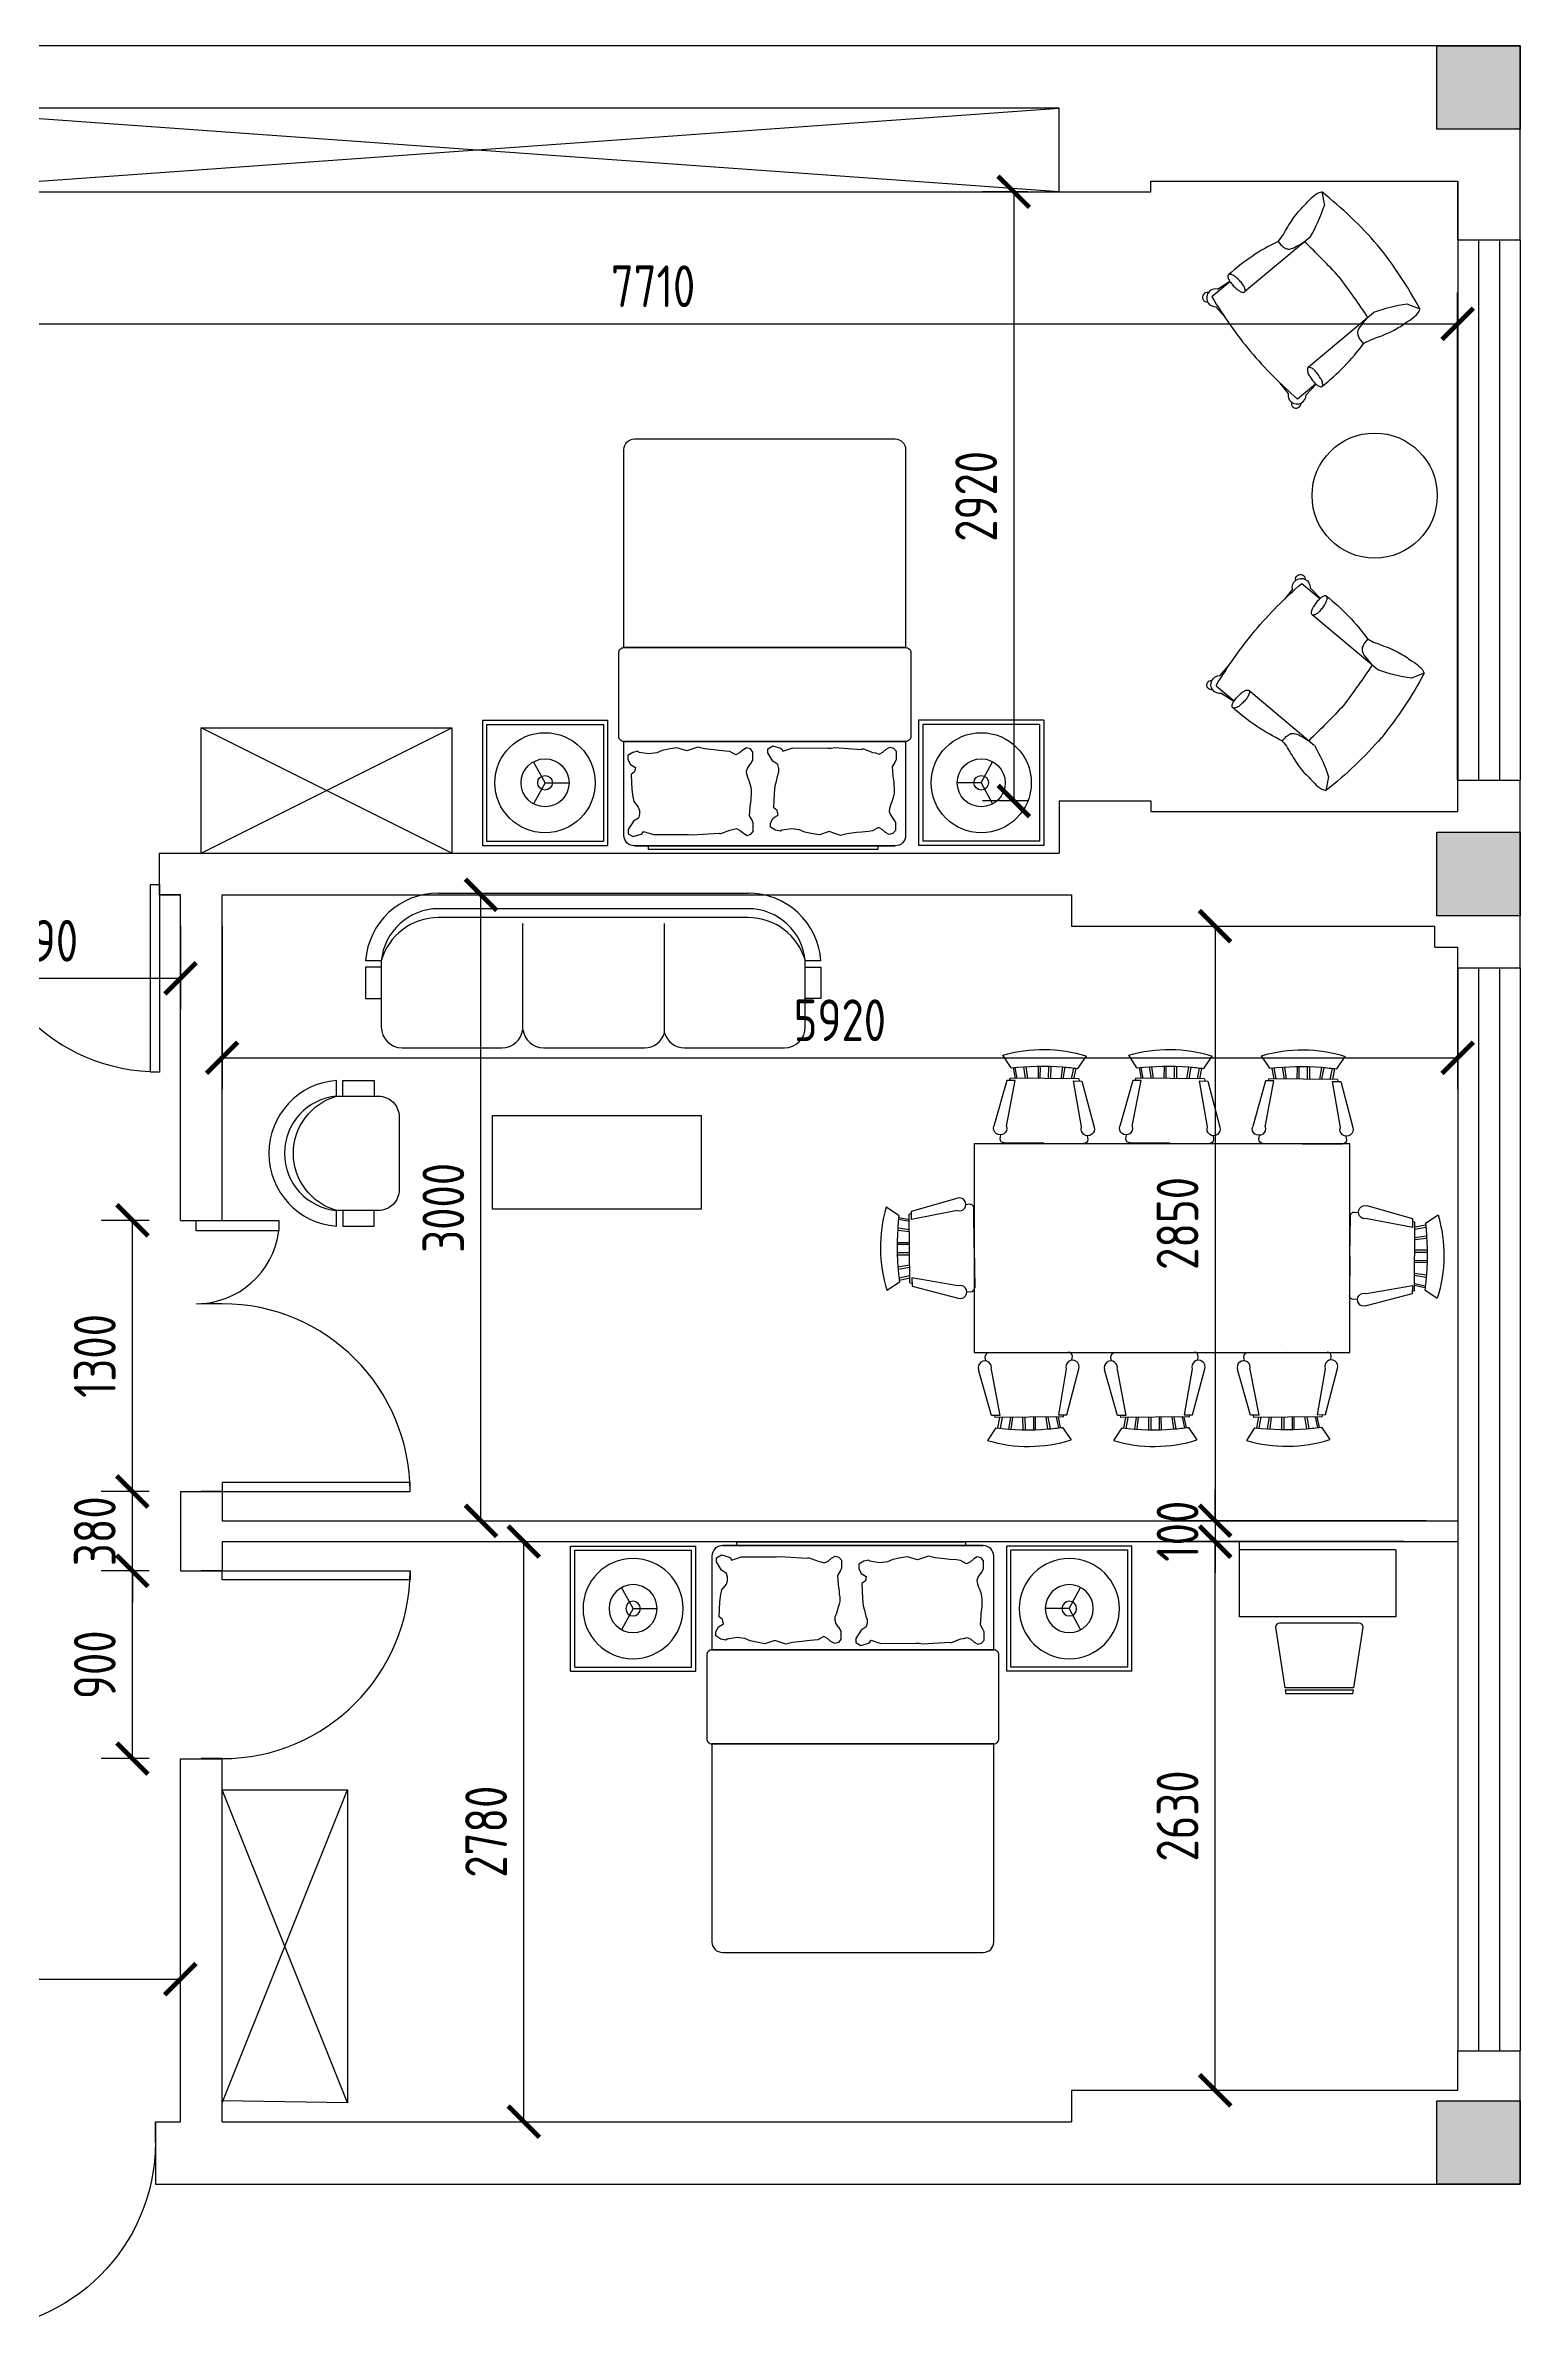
# Model space of a CAD drawing. Header units: millimetres. Extents: x -32476 to 97997, y 23196 to 53777.
# Drawn here: x -20081 to -13016, y 35025 to 45975 of the extents above; entities that cross this region are included whole.
import ezdxf

# ---------------------------------------------------------------- set-up
doc = ezdxf.new("R2010")
doc.units = ezdxf.units.MM
doc.layers.get('Defpoints').update_dxf_attribs({"color": 140})
for name, color, linetype in [('FURNITURE-LAYOUT', 8, 'Continuous'), ('TEFRIS', 11, 'Continuous'), ('TF1', 6, 'Continuous')]:
    doc.layers.add(name, color=color, linetype=linetype)
doc.styles.add('Arch-Dim', font='romans.shx', dxfattribs={"width": 0.75})
doc.styles.add('ATTR', font='romans.shx', dxfattribs={"width": 0.8, "height": 0.7})
doc.dimstyles.new('Annotative-UK', dxfattribs={"dimscale": 0, "dimtxt": 2.5, "dimasz": 1.5, "dimexe": 1.5, "dimexo": 1.5, "dimgap": 0.8, "dimtad": 1, "dimdec": 0, "dimdsep": 46, "dimtxsty": 'Arch-Dim', "dimblk": 'ARCHTICK', "dimcen": 2.5, "dimadec": 1, "dimazin": 2, "dimtfac": 1, "dimtdec": 0, "dimtix": 1, "dimtmove": 2, "dimatfit": 3, "dimfxl": 1, "dimtolj": 1, "dimtzin": 0, "dimarcsym": 0})

# ---------------------------------------------------------------- blocks, each defined once
blk = doc.blocks.new('*U7')
for p, q in [((-900, 0), (-900, 100)), ((0, 0), (0, 100))]:
    blk.add_line(p, q)
blk.add_lwpolyline([(0, 0), (0, -900), (-43.75, -900), (-43.75, 0)], close=True)
blk.add_arc((0, 0), 900, 180, 270)
blk = doc.blocks.new('*U37')
for p, q in [((0, 0), (0, 100)), ((900, 0), (900, 100))]:
    blk.add_line(p, q)
blk.add_lwpolyline([(0, 0), (0, -900), (43.75, -900), (43.75, 0)], close=True)
blk.add_arc((0, 0), 900, 270, 0)
blk = doc.blocks.new('MAT-P14')
for p, q in [((-1.337, 1.348), (-1.337, 1.948)), ((-1.337, 1.948), (-0.737, 1.948)), ((-1.317, 1.928), (-0.757, 1.928)), ((-1.317, 1.368), (-1.317, 1.928)), ((-0.757, 1.368), (-0.757, 1.928)), ((-0.737, 1.348), (-0.737, 1.948)), ((0.625, 1.95), (-0.625, 1.95)), ((0.753, 1.348), (0.753, 1.948)), ((1.353, 1.948), (0.753, 1.948)), ((1.333, 1.928), (0.773, 1.928)), ((0.773, 1.368), (0.773, 1.928)), ((1.333, 1.368), (1.333, 1.928)), ((1.353, 1.348), (1.353, 1.948)), ((-1.037, 1.648), (-1.091, 1.749)), ((-1.037, 1.648), (-1.091, 1.547)), ((-1.037, 1.648), (-0.922, 1.648)), ((1.053, 1.648), (0.938, 1.648)), ((1.053, 1.648), (1.108, 1.749)), ((1.053, 1.648), (1.108, 1.547)), ((-1.337, 1.348), (-0.737, 1.348)), ((-1.317, 1.368), (-0.757, 1.368)), ((1.353, 1.348), (0.753, 1.348)), ((1.333, 1.368), (0.773, 1.368))]:
    blk.add_line(p, q)
for points in [[(-0.675, 1.45), (-0.675, 1.9, -0.414214), (-0.625, 1.95), (0.625, 1.95, -0.414214), (0.675, 1.9), (0.675, 1.45)], [(-0.675, 1, -0.414214), (-0.7, 1.025), (-0.7, 1.425, -0.414214), (-0.675, 1.45), (0.675, 1.45, -0.414214), (0.7, 1.425), (0.7, 1.025, -0.414214), (0.675, 1)], [(-0.625, 0, -0.414214), (-0.675, 0.05), (-0.675, 1), (0.675, 1), (0.675, 0.05, -0.414214), (0.625, 0)]]:
    blk.add_lwpolyline(points, format="xyb", close=True)
for points in [[(-0.614, 1.818), (-0.626, 1.838), (-0.626, 1.877), (-0.614, 1.891), (-0.596, 1.896), (-0.579, 1.886), (-0.563, 1.872), (-0.545, 1.863), (-0.516, 1.879), (-0.497, 1.882), (-0.465, 1.884), (-0.439, 1.887), (-0.395, 1.892), (-0.363, 1.9), (-0.309, 1.882), (-0.262, 1.897), (-0.23, 1.892), (-0.192, 1.884), (-0.166, 1.873), (-0.128, 1.868), (-0.082, 1.875), (-0.076, 1.88), (-0.052, 1.875), (-0.028, 1.861), (-0.028, 1.841), (-0.04, 1.817), (-0.064, 1.802), (-0.06, 1.781), (-0.043, 1.768), (-0.046, 1.697), (-0.05, 1.662), (-0.056, 1.64), (-0.062, 1.612), (-0.068, 1.596), (-0.068, 1.579), (-0.063, 1.56), (-0.039, 1.545), (-0.015, 1.505), (-0.015, 1.486), (-0.038, 1.471), (-0.075, 1.482), (-0.081, 1.487), (-0.087, 1.497), (-0.134, 1.481), (-0.304, 1.482), (-0.318, 1.482), (-0.335, 1.479), (-0.464, 1.488), (-0.467, 1.486), (-0.473, 1.486), (-0.517, 1.503), (-0.53, 1.505), (-0.548, 1.51), (-0.566, 1.501), (-0.581, 1.487), (-0.599, 1.477), (-0.617, 1.482), (-0.629, 1.497), (-0.629, 1.536), (-0.623, 1.55), (-0.611, 1.57), (-0.614, 1.614), (-0.615, 1.627), (-0.618, 1.644), (-0.619, 1.66), (-0.62, 1.675), (-0.62, 1.695), (-0.618, 1.707), (-0.614, 1.723), (-0.608, 1.739), (-0.604, 1.75), (-0.598, 1.771), (-0.596, 1.785), (-0.6, 1.798), (-0.614, 1.819)], [(0.069, 1.559), (0.057, 1.54), (0.057, 1.501), (0.069, 1.486), (0.087, 1.481), (0.105, 1.491), (0.121, 1.505), (0.139, 1.514), (0.168, 1.498), (0.187, 1.496), (0.219, 1.493), (0.244, 1.49), (0.289, 1.485), (0.321, 1.477), (0.374, 1.495), (0.422, 1.48), (0.454, 1.486), (0.492, 1.493), (0.517, 1.504), (0.555, 1.509), (0.602, 1.502), (0.608, 1.497), (0.632, 1.502), (0.656, 1.517), (0.656, 1.536), (0.644, 1.561), (0.62, 1.575), (0.624, 1.596), (0.641, 1.609), (0.637, 1.68), (0.633, 1.715), (0.628, 1.738), (0.606, 1.765), (0.6, 1.781), (0.6, 1.798), (0.605, 1.817), (0.629, 1.832), (0.654, 1.872), (0.654, 1.892), (0.63, 1.906), (0.593, 1.895), (0.587, 1.891), (0.581, 1.881), (0.534, 1.896), (0.379, 1.896), (0.366, 1.896), (0.348, 1.898), (0.22, 1.89), (0.216, 1.891), (0.21, 1.891), (0.167, 1.875), (0.154, 1.872), (0.136, 1.867), (0.118, 1.876), (0.102, 1.89), (0.085, 1.9), (0.067, 1.895), (0.055, 1.881), (0.055, 1.842), (0.061, 1.827), (0.073, 1.807), (0.07, 1.764), (0.069, 1.75), (0.066, 1.733), (0.065, 1.718), (0.063, 1.703), (0.063, 1.682), (0.066, 1.67), (0.07, 1.655), (0.075, 1.638), (0.079, 1.627), (0.086, 1.607), (0.087, 1.592), (0.083, 1.579), (0.07, 1.559)]]:
    blk.add_lwpolyline(points)
blk.add_lwpolyline([(-0.542, 1.95), (-0.542, 1.967), (0.558, 1.967), (0.558, 1.95)], close=True)
for centre, radius in [((-1.037, 1.648), 0.24), ((1.053, 1.648), 0.24), ((-1.037, 1.648), 0.115), ((1.053, 1.648), 0.115), ((-1.037, 1.648), 0.035), ((1.053, 1.648), 0.035)]:
    blk.add_circle(centre, radius)
blk = doc.blocks.new('hjkhj')
at = {"layer": 'TF1', "color": 7}
for p, q in [((84750.3, -5092.2), (84750.4, -5091.1)), ((84750.4, -5091.1), (84750.7, -5090.1)), ((84750.7, -5090.1), (84751.2, -5089.1)), ((84751.2, -5089.1), (84757, -5092.3)), ((84824.5, -5089.1), (84818.8, -5092.3)), ((84825, -5090.1), (84824.5, -5089.1)), ((84825.3, -5091.1), (84825, -5090.1)), ((84825.5, -5092.2), (84825.3, -5091.1)), ((84750.2, -5093.3), (84750.3, -5092.2)), ((84750.2, -5094.4), (84750.2, -5093.3)), ((84750.3, -5095.4), (84750.2, -5094.4)), ((84750.4, -5096.5), (84750.3, -5095.4)), ((84750.5, -5097.4), (84750.4, -5096.5)), ((84750.6, -5098.4), (84750.5, -5097.4)), ((84750.7, -5099.3), (84750.6, -5098.4)), ((84750.8, -5100.2), (84750.7, -5099.3)), ((84750.9, -5101.1), (84750.8, -5100.2)), ((84751, -5101.9), (84750.9, -5101.1)), ((84751.1, -5102.8), (84751, -5101.9)), ((84824.6, -5102.8), (84824.8, -5101.9)), ((84824.8, -5101.9), (84824.9, -5101.1)), ((84824.9, -5101.1), (84825, -5100.2)), ((84825, -5099.3), (84825.1, -5098.4)), ((84825, -5100.2), (84825, -5099.3)), ((84825.1, -5098.4), (84825.2, -5097.4)), ((84825.2, -5097.4), (84825.4, -5096.5)), ((84825.4, -5096.5), (84825.5, -5095.4)), ((84825.5, -5093.3), (84825.5, -5092.2)), ((84825.5, -5094.4), (84825.5, -5093.3)), ((84825.5, -5095.4), (84825.5, -5094.4)), ((84751.2, -5103.7), (84751.1, -5102.8)), ((84751.4, -5104.5), (84751.2, -5103.7)), ((84751.6, -5105.5), (84751.4, -5104.5)), ((84751.8, -5106.4), (84751.6, -5105.5)), ((84752, -5107.4), (84751.8, -5106.4)), ((84752.3, -5108.3), (84752, -5107.4)), ((84752.6, -5109.3), (84752.3, -5108.3)), ((84752.9, -5110.3), (84752.6, -5109.3)), ((84753.2, -5111.3), (84752.9, -5110.3)), ((84753.6, -5112.3), (84753.2, -5111.3)), ((84753.9, -5113.3), (84753.6, -5112.3)), ((84754.3, -5114.3), (84753.9, -5113.3)), ((84763.4, -5115.1), (84763.8, -5113.2)), ((84763.8, -5113.2), (84764.2, -5110.7)), ((84764.2, -5107.3), (84764.2, -5148.2)), ((84811.5, -5107.3), (84811.5, -5148.2)), ((84811.9, -5113.2), (84811.5, -5110.7)), ((84812.3, -5115.1), (84811.9, -5113.2)), ((84821.4, -5114.3), (84821.8, -5113.3)), ((84821.8, -5113.3), (84822.1, -5112.3)), ((84822.1, -5112.3), (84822.5, -5111.3)), ((84822.5, -5111.3), (84822.8, -5110.3)), ((84822.8, -5110.3), (84823.1, -5109.3)), ((84823.1, -5109.3), (84823.4, -5108.3)), ((84823.4, -5108.3), (84823.7, -5107.4)), ((84823.7, -5107.4), (84823.9, -5106.4)), ((84823.9, -5106.4), (84824.2, -5105.5)), ((84824.2, -5105.5), (84824.3, -5104.5)), ((84824.3, -5104.5), (84824.5, -5103.7)), ((84824.5, -5103.7), (84824.6, -5102.8)), ((84754.6, -5115.3), (84754.3, -5114.3)), ((84755, -5116.3), (84754.6, -5115.3)), ((84755.3, -5117.3), (84755, -5116.3)), ((84755.6, -5118.3), (84755.3, -5117.3)), ((84755.8, -5119.3), (84755.6, -5118.3)), ((84755.9, -5120.4), (84755.8, -5119.3)), ((84755.9, -5120.4), (84757, -5120.4)), ((84757, -5120.4), (84758, -5120.4)), ((84758, -5120.4), (84758.8, -5120.3)), ((84758.8, -5120.3), (84759.4, -5120.2)), ((84759.4, -5120.2), (84760, -5120)), ((84760, -5120), (84760.5, -5119.9)), ((84760.5, -5119.9), (84760.9, -5119.7)), ((84760.9, -5119.7), (84761.3, -5119.5)), ((84761.3, -5119.5), (84761.6, -5119.2)), ((84761.6, -5119.2), (84762, -5118.9)), ((84762, -5118.9), (84762.4, -5118.4)), ((84762.4, -5118.4), (84762.7, -5117.6)), ((84762.7, -5117.6), (84763.1, -5116.6)), ((84763.1, -5116.6), (84763.4, -5115.1)), ((84812.6, -5116.6), (84812.3, -5115.1)), ((84813, -5117.6), (84812.6, -5116.6)), ((84813.4, -5118.4), (84813, -5117.6)), ((84813.7, -5118.9), (84813.4, -5118.4)), ((84814.1, -5119.2), (84813.7, -5118.9)), ((84814.4, -5119.5), (84814.1, -5119.2)), ((84814.8, -5119.7), (84814.4, -5119.5)), ((84815.2, -5119.9), (84814.8, -5119.7)), ((84815.7, -5120), (84815.2, -5119.9)), ((84816.3, -5120.2), (84815.7, -5120)), ((84816.9, -5120.3), (84816.3, -5120.2)), ((84817.7, -5120.4), (84816.9, -5120.3)), ((84818.7, -5120.4), (84817.7, -5120.4)), ((84819.8, -5120.4), (84818.7, -5120.4)), ((84819.8, -5120.4), (84819.9, -5119.3)), ((84819.9, -5119.3), (84820.2, -5118.3)), ((84820.2, -5118.3), (84820.4, -5117.3)), ((84820.4, -5117.3), (84820.7, -5116.3)), ((84820.7, -5116.3), (84821.1, -5115.3)), ((84821.1, -5115.3), (84821.4, -5114.3)), ((84754.8, -5157.3), (84755.7, -5150.4)), ((84755.9, -5161.7), (84755.9, -5150.5)), ((84819.8, -5161.7), (84819.8, -5150.5)), ((84820.9, -5157.3), (84820.1, -5150.4)), ((84760.9, -5163.4), (84767, -5163.2)), ((84814.8, -5163.4), (84808.7, -5163.2))]:
    blk.add_line(p, q, dxfattribs=at)
for centre, radius, start, end in [((84790.7, -5276.2), 191.2, 90.8577, 101.9254), ((84785, -5276.2), 191.2, 78.0746, 89.1423), ((84688.9, -5134.5), 80.1, 19.8937, 31.7812), ((84886.8, -5134.5), 80.1, 148.2188, 160.1063), ((84809.6, -5526.7), 418.4, 92.9795, 96.2329), ((84766.1, -5526.7), 418.4, 83.7671, 87.0205), ((84857, -5145.4), 104.1, 166.0756, 181.9298), ((84718.7, -5145.4), 104.1, 358.0702, 13.9244), ((84753.7, -5148.9), 0.811, 134.0627, 183.8288), ((84753.7, -5148.9), 0.811, 183.8288, 233.5949), ((84756.2, -5151.4), 4.36, 113.1423, 134.0627), ((84755.8, -5146), 4.36, 233.5949, 254.5154), ((84757.5, -5160.7), 4.32, 128.6021, 321.567), ((84758, -5155.7), 9.03, 102.0884, 113.1423), ((84757.1, -5141.5), 9.03, 254.5154, 265.5692), ((84759.5, -5162.7), 16.1, 93.8288, 102.0884), ((84757.6, -5134.4), 16.1, 265.5692, 273.8288), ((84759.5, -5162.7), 16.1, 85.5692, 93.8288), ((84757.6, -5134.4), 16.1, 273.8288, 282.0884), ((84760.1, -5155.6), 9.03, 74.5154, 85.5692), ((84759.1, -5141.4), 9.03, 282.0884, 293.1423), ((84761.3, -5151.1), 4.36, 53.5949, 74.5154), ((84761, -5145.7), 4.36, 293.1423, 314.0627), ((84763.4, -5148.2), 0.811, 3.8288, 53.5949), ((84763.4, -5148.2), 0.811, 314.0627, 3.8288), ((84812.3, -5148.2), 0.811, 126.4051, 176.1712), ((84812.3, -5148.2), 0.811, 176.1712, 225.9373), ((84814.8, -5145.7), 4.36, 225.9373, 246.8577), ((84814.4, -5151.1), 4.36, 105.4846, 126.4051), ((84816.6, -5141.4), 9.03, 246.8577, 257.9116), ((84815.6, -5155.6), 9.03, 94.4308, 105.4846), ((84818.1, -5134.4), 16.1, 257.9116, 266.1712), ((84818.2, -5160.7), 4.32, 218.433, 51.3979), ((84816.2, -5162.7), 16.1, 86.1712, 94.4308), ((84818.1, -5134.4), 16.1, 266.1712, 274.4308), ((84816.2, -5162.7), 16.1, 77.9116, 86.1712), ((84818.6, -5141.5), 9.03, 274.4308, 285.4846), ((84817.7, -5155.7), 9.03, 66.8577, 77.9116), ((84819.9, -5146), 4.36, 285.4846, 306.4051), ((84819.5, -5151.4), 4.36, 45.9373, 66.8577), ((84822, -5148.9), 0.811, 306.4051, 356.1712), ((84822, -5148.9), 0.811, 356.1712, 45.9373), ((84754.7, -5163.6), 2.28, 127.6421, 324.3434), ((84789.4, -4950.2), 214.2, 261.0216, 269.5996), ((84786.4, -4950.2), 214.2, 270.4004, 278.9784), ((84821, -5163.6), 2.28, 215.6566, 52.3579)]:
    blk.add_arc(centre, radius, start, end, dxfattribs=at)
blk = doc.blocks.new('_ArchTick')
at = {"color": 0, "linetype": 'ByBlock', "const_width": 0.15}
blk.add_lwpolyline([(-0.5, -0.5), (0.5, 0.5)], dxfattribs=at)
blk = doc.blocks.new('*D124')
at = {"color": 0, "lineweight": -2, "transparency": 16777216}
for p, q in [((-21026, 42355), (-21026, 44792)), ((-13316, 42455), (-13316, 44792)), ((-21026, 44642), (-13316, 44642))]:
    blk.add_line(p, q, dxfattribs=at)
at = {"layer": 'Defpoints', "color": 0, "transparency": 16777216}
for p in [(-13316, 44642), (-13316, 42305), (-21026, 42205)]:
    blk.add_point(p, dxfattribs=at)
at = {"color": 0, "lineweight": -2, "transparency": 16777216, "xscale": 150, "yscale": 150, "zscale": 150, "rotation": 180}
blk.add_blockref('_ArchTick', (-21026, 44642), dxfattribs=at)
at = {"color": 0, "lineweight": -2, "transparency": 16777216, "xscale": 150, "yscale": 150, "zscale": 150}
blk.add_blockref('_ArchTick', (-13316, 44642), dxfattribs=at)
at = {"color": 0, "transparency": 16777216, "insert": (-17171, 44822), "char_height": 200, "attachment_point": 5, "style": 'Arch-Dim'}
blk.add_mtext('\\A1;7710', dxfattribs=at)
blk = doc.blocks.new('*D125')
at = {"color": 0, "lineweight": -2, "transparency": 16777216}
for p, q in [((-15376, 45275), (-15593, 45275)), ((-15443, 45275), (-15443, 42355)), ((-15376, 42355), (-15593, 42355))]:
    blk.add_line(p, q, dxfattribs=at)
at = {"layer": 'Defpoints', "color": 0, "transparency": 16777216}
for p in [(-15226, 45275), (-15443, 42355), (-15226, 42355)]:
    blk.add_point(p, dxfattribs=at)
at = {"color": 0, "lineweight": -2, "transparency": 16777216, "xscale": 150, "yscale": 150, "zscale": 150}
for p, rotation in [((-15443, 45275), 90), ((-15443, 42355), 270)]:
    blk.add_blockref('_ArchTick', p, dxfattribs=dict(at, rotation=rotation))
at = {"color": 0, "transparency": 16777216, "insert": (-15623, 43815), "char_height": 200, "attachment_point": 5, "rotation": 90, "style": 'Arch-Dim'}
blk.add_mtext('\\A1;2920', dxfattribs=at)
blk = doc.blocks.new('*D128')
at = {"color": 0, "lineweight": -2, "transparency": 16777216}
for p, q in [((-21776, 36275), (-21776, 36858)), ((-19436, 36175), (-19436, 36858)), ((-21776, 36708), (-19436, 36708))]:
    blk.add_line(p, q, dxfattribs=at)
at = {"layer": 'Defpoints', "color": 0, "transparency": 16777216}
for p in [(-19436, 36708), (-21776, 36125), (-19436, 36025)]:
    blk.add_point(p, dxfattribs=at)
at = {"color": 0, "lineweight": -2, "transparency": 16777216, "xscale": 150, "yscale": 150, "zscale": 150, "rotation": 180}
blk.add_blockref('_ArchTick', (-21776, 36708), dxfattribs=at)
at = {"color": 0, "lineweight": -2, "transparency": 16777216, "xscale": 150, "yscale": 150, "zscale": 150}
blk.add_blockref('_ArchTick', (-19436, 36708), dxfattribs=at)
at = {"color": 0, "transparency": 16777216, "insert": (-20606, 36888), "char_height": 200, "attachment_point": 5, "style": 'Arch-Dim'}
blk.add_mtext('\\A1;2340', dxfattribs=at)
blk = doc.blocks.new('*D136')
at = {"color": 0, "lineweight": -2, "transparency": 16777216}
for p, q in [((-20826, 41755), (-20826, 41355)), ((-19436, 41755), (-19436, 41355)), ((-20826, 41505), (-19436, 41505))]:
    blk.add_line(p, q, dxfattribs=at)
at = {"layer": 'Defpoints', "color": 0, "transparency": 16777216}
for p in [(-20826, 41905), (-19436, 41905), (-19436, 41505)]:
    blk.add_point(p, dxfattribs=at)
at = {"color": 0, "lineweight": -2, "transparency": 16777216, "xscale": 150, "yscale": 150, "zscale": 150, "rotation": 180}
blk.add_blockref('_ArchTick', (-20826, 41505), dxfattribs=at)
at = {"color": 0, "lineweight": -2, "transparency": 16777216, "xscale": 150, "yscale": 150, "zscale": 150}
blk.add_blockref('_ArchTick', (-19436, 41505), dxfattribs=at)
at = {"color": 0, "transparency": 16777216, "insert": (-20131, 41685), "char_height": 200, "attachment_point": 5, "style": 'Arch-Dim'}
blk.add_mtext('\\A1;1390', dxfattribs=at)
blk = doc.blocks.new('D-CH')
at = {"layer": 'FURNITURE-LAYOUT'}
for p, q in [((0, 9.5), (0, -9.5)), ((15.50061, 8.2343), (1, 10.5)), ((15.5, 8.2304), (15.5, -8.2391)), ((16, -8.1584), (16, 8.1534)), ((17, 8), (16.00044, 8.1562)), ((17, 8), (17, -8)), ((1, -10.5), (15.49928, -8.2345)), ((15.99968, -8.1563), (17, -8))]:
    blk.add_line(p, q, dxfattribs=at)
for centre, start, end in [((1, 9.5), 90, 180), ((1, -9.5), 180, 270)]:
    blk.add_arc(centre, 1, start, end, dxfattribs=at)
blk = doc.blocks.new('*U53')
for p, q in [((0, 0), (0, -100)), ((900, 0), (900, -100))]:
    blk.add_line(p, q)
blk.add_lwpolyline([(0, 0), (0, 900), (43.75, 900), (43.75, 0)], close=True)
blk.add_arc((0, 0), 900, 0, 90)
blk = doc.blocks.new('*U52')
for p, q in [((0, 0), (0, -100)), ((-900, 0), (-900, -100))]:
    blk.add_line(p, q)
blk.add_lwpolyline([(0, 0), (0, 900), (-43.75, 900), (-43.75, 0)], close=True)
blk.add_arc((0, 0), 900, 90, 180)
blk = doc.blocks.new('jghjghj')
at = {"layer": 'TEFRIS', "color": 7}
for p, q in [((84431.3, -5042.4), (84579.7, -5042.4)), ((84579.7, -5049.9), (84431.3, -5049.9)), ((84579.7, -5054.2), (84431.3, -5054.2)), ((84471.7, -5107.7), (84471.7, -5057)), ((84539.6, -5109.4), (84539.6, -5057)), ((84403.9, -5074.9), (84396.4, -5074.9)), ((84403.9, -5074.9), (84403.9, -5106.6)), ((84607.1, -5106.6), (84607.1, -5074.9)), ((84614.6, -5074.9), (84607.1, -5074.9)), ((84413.9, -5116.6), (84461.8, -5116.6)), ((84481.7, -5116.6), (84530, -5116.6)), ((84549.2, -5116.6), (84597.1, -5116.6))]:
    blk.add_line(p, q, dxfattribs=at)
for points in [[(84403.9, -5077.9), (84396.4, -5077.9), (84396.4, -5092.9), (84403.9, -5092.9)], [(84607.1, -5077.9), (84614.6, -5077.9), (84614.6, -5092.9), (84607.1, -5092.9)]]:
    blk.add_lwpolyline(points, dxfattribs=at)
for centre, radius, start, end in [((84431.3, -5077.4), 35, 90, 175.904), ((84579.7, -5077.4), 35, 4.096, 90), ((84431.3, -5077.4), 27.5, 90, 174.7841), ((84431.3, -5082.7), 28.5, 90, 164.1734), ((84579.7, -5077.4), 27.5, 5.2159, 90), ((84579.7, -5082.7), 28.5, 15.8266, 90), ((84413.9, -5106.6), 10, 180, 270), ((84461.8, -5106.6), 10, 270, 353.2061), ((84481.7, -5106.6), 10, 186.7939, 270), ((84530, -5106.6), 10, 270, 343.4765), ((84549.2, -5106.6), 10, 196.5235, 270), ((84597.1, -5106.6), 10, 270, 0)]:
    blk.add_arc(centre, radius, start, end, dxfattribs=at)
blk = doc.blocks.new('gjkhjk')
at = {"layer": 'TEFRIS', "color": 7}
for p, q in [((84392.2, -5142), (84392.2, -5134.5)), ((84392.2, -5204.3), (84392.2, -5196.8))]:
    blk.add_line(p, q, dxfattribs=at)
for points in [[(84395.2, -5142), (84395.2, -5134.5), (84410.2, -5134.5), (84410.2, -5142)], [(84395.2, -5196.8), (84395.2, -5204.3), (84410.2, -5204.3), (84410.2, -5196.8)]]:
    blk.add_lwpolyline(points, dxfattribs=at)
for points in [[(84392.2, -5196.8, -0.755929), (84392.2, -5142, -0.755929)], [(84392.2, -5142), (84412.2, -5142, -0.414214), (84422.2, -5152), (84422.2, -5186.8, -0.414214), (84412.2, -5196.8), (84392.2, -5196.8)]]:
    blk.add_lwpolyline(points, format="xyb", dxfattribs=at)
for radius, start, end in [(35, 94.096, 265.904), (27.5, 95.2159, 264.7841)]:
    blk.add_arc((84394.7, -5169.4), radius, start, end, dxfattribs=at)
blk = doc.blocks.new('CHARROCK')
at = {"linetype": 'Continuous'}
for p, q in [((-8, -4.5), (-10, -1.5)), ((-7.5, -4.5), (-7, -7)), ((-6.5, -7), (-7.02225, -4.43)), ((-4.5, -7), (-4.96674, -4.19951)), ((-4, -7), (-4.40532, -4.16272)), ((-1.5, -4.05012), (-1.5, -7)), ((-1, -7), (-1, -4.05012)), ((1, -7), (1, -4.04655)), ((1.5, -4.05012), (1.5, -7)), ((4, -7), (4.40187, -4.18694)), ((4.5, -7), (4.96761, -4.19437)), ((6.5, -7), (7, -4.4057)), ((7.5, -4.5), (7, -7)), ((8, -4.5), (10, -1.5)), ((-9, -7.5), (-12, -18.49999)), ((-7, -7.5), (-9, -7.5)), ((-9, -18.49999), (-7, -7.5)), ((-8.23428, -6.99939), (-8.3093, -7.47958)), ((-8.23041, -7), (8.23915, -7)), ((7, -7.5), (9, -7.5)), ((9, -18.49999), (7, -7.5)), ((8.31071, -7.48854), (8.23449, -7.00073)), ((9, -7.5), (12, -18.49999)), ((-10.36644, -20.64523), (-10.5, -21.49999)), ((10.5, -21.49999), (10.3575, -20.58798)), ((0, -22.49999), (-9.5, -22.49999)), ((0, -22.49999), (9.5, -22.49999))]:
    blk.add_line(p, q, dxfattribs=at)
for centre, radius, start, end in [((0, -34.08333), 34.08333, 72.93847, 107.0615), ((0, -68.25004), 64.25, 93.92211, 97.15267), ((0, -68.25004), 64.25, 82.84733, 93.92211), ((-10.5, -18.99999), 1.58114, 161.5651, 18.43495), ((-9.5, -21.49999), 1, 180, 270), ((10.5, -18.99999), 1.58114, 161.5651, 18.43495), ((9.5, -21.49999), 1, 270, 0)]:
    blk.add_arc(centre, radius, start, end, dxfattribs=at)
at = {"style": 'ATTR', "width": 0.8, "flags": 9}
blk.add_attdef('ESTCODE', (0, 0), '', height=0.7, dxfattribs=at)
blk = doc.blocks.new('ertghjm')
for p, q in [((55435, 35688), (55435, 36688)), ((55435, 36688), (57235, 36688)), ((57235, 36688), (57235, 35688)), ((57235, 35688), (55435, 35688))]:
    blk.add_line(p, q)
at = {"color": 9, "yscale": 20.00000000000001, "zscale": 20.00000000000001}
for p, xscale, rotation in [((55699, 37139), -20.00000000000001, 359.4990680124604), ((56302, 37139), -20.00000000000001, 359.4990680124604), ((56939, 37138), -20.00000000000001, 359.4990680124604), ((57685, 36229), 20.00000000000001, 270.5009319875395), ((54985, 36192), -20.00000000000001, 89.49906801246046), ((55772, 35236), 20.00000000000001, 180.5009319875394), ((56375, 35236), 20.00000000000001, 180.5009319875394), ((57012, 35238), 20.00000000000001, 180.5009319875394)]:
    blk.add_blockref('CHARROCK', p, dxfattribs=dict(at, xscale=xscale, rotation=rotation))
blk = doc.blocks.new('*D138')
at = {"color": 0, "lineweight": -2, "transparency": 16777216}
for p, q in [((-13575, 38805), (-14628, 38805)), ((-14478, 36175), (-14478, 38805)), ((-13466, 36175), (-14628, 36175))]:
    blk.add_line(p, q, dxfattribs=at)
at = {"layer": 'Defpoints', "color": 0, "transparency": 16777216}
for p in [(-14478, 38805), (-13425, 38805), (-13316, 36175)]:
    blk.add_point(p, dxfattribs=at)
at = {"color": 0, "lineweight": -2, "transparency": 16777216, "xscale": 150, "yscale": 150, "zscale": 150}
for p, rotation in [((-14478, 38805), 90), ((-14478, 36175), 270)]:
    blk.add_blockref('_ArchTick', p, dxfattribs=dict(at, rotation=rotation))
at = {"color": 0, "transparency": 16777216, "insert": (-14658, 37490), "char_height": 200, "attachment_point": 5, "rotation": 90, "style": 'Arch-Dim'}
blk.add_mtext('\\A1;2630', dxfattribs=at)
blk = doc.blocks.new('*D139')
at = {"color": 0, "lineweight": -2, "transparency": 16777216}
for p, q in [((-19086, 38805), (-17641, 38805)), ((-17791, 36025), (-17791, 38805)), ((-19086, 36025), (-17641, 36025))]:
    blk.add_line(p, q, dxfattribs=at)
at = {"layer": 'Defpoints', "color": 0, "transparency": 16777216}
for p in [(-19236, 38805), (-17791, 38805), (-19236, 36025)]:
    blk.add_point(p, dxfattribs=at)
at = {"color": 0, "lineweight": -2, "transparency": 16777216, "xscale": 150, "yscale": 150, "zscale": 150}
for p, rotation in [((-17791, 38805), 90), ((-17791, 36025), 270)]:
    blk.add_blockref('_ArchTick', p, dxfattribs=dict(at, rotation=rotation))
at = {"color": 0, "transparency": 16777216, "insert": (-17971, 37415), "char_height": 200, "attachment_point": 5, "rotation": 90, "style": 'Arch-Dim'}
blk.add_mtext('\\A1;2780', dxfattribs=at)
blk = doc.blocks.new('*D140')
at = {"color": 0, "lineweight": -2, "transparency": 16777216}
for p, q in [((-19086, 41905), (-17846, 41905)), ((-17996, 38905), (-17996, 41905)), ((-19086, 38905), (-17846, 38905))]:
    blk.add_line(p, q, dxfattribs=at)
at = {"layer": 'Defpoints', "color": 0, "transparency": 16777216}
for p in [(-19236, 41905), (-17996, 41905), (-19236, 38905)]:
    blk.add_point(p, dxfattribs=at)
at = {"color": 0, "lineweight": -2, "transparency": 16777216, "xscale": 150, "yscale": 150, "zscale": 150}
for p, rotation in [((-17996, 41905), 90), ((-17996, 38905), 270)]:
    blk.add_blockref('_ArchTick', p, dxfattribs=dict(at, rotation=rotation))
at = {"color": 0, "transparency": 16777216, "insert": (-18176, 40405), "char_height": 200, "attachment_point": 5, "rotation": 90, "style": 'Arch-Dim'}
blk.add_mtext('\\A1;3000', dxfattribs=at)
blk = doc.blocks.new('*D141')
at = {"color": 0, "lineweight": -2, "transparency": 16777216}
for p, q in [((-19236, 41755), (-19236, 40974)), ((-13316, 41605), (-13316, 40974)), ((-19236, 41124), (-13316, 41124))]:
    blk.add_line(p, q, dxfattribs=at)
at = {"layer": 'Defpoints', "color": 0, "transparency": 16777216}
for p in [(-19236, 41905), (-13316, 41755), (-13316, 41124)]:
    blk.add_point(p, dxfattribs=at)
at = {"color": 0, "lineweight": -2, "transparency": 16777216, "xscale": 150, "yscale": 150, "zscale": 150, "rotation": 180}
blk.add_blockref('_ArchTick', (-19236, 41124), dxfattribs=at)
at = {"color": 0, "lineweight": -2, "transparency": 16777216, "xscale": 150, "yscale": 150, "zscale": 150}
blk.add_blockref('_ArchTick', (-13316, 41124), dxfattribs=at)
at = {"color": 0, "transparency": 16777216, "insert": (-16276, 41304), "char_height": 200, "attachment_point": 5, "style": 'Arch-Dim'}
blk.add_mtext('\\A1;5920', dxfattribs=at)
blk = doc.blocks.new('*D142')
at = {"color": 0, "lineweight": -2, "transparency": 16777216}
for p, q in [((-15016, 41755), (-14328, 41755)), ((-14478, 41755), (-14478, 38905)), ((-13466, 38905), (-14628, 38905))]:
    blk.add_line(p, q, dxfattribs=at)
at = {"layer": 'Defpoints', "color": 0, "transparency": 16777216}
for p in [(-15166, 41755), (-14478, 38905), (-13316, 38905)]:
    blk.add_point(p, dxfattribs=at)
at = {"color": 0, "lineweight": -2, "transparency": 16777216, "xscale": 150, "yscale": 150, "zscale": 150}
for p, rotation in [((-14478, 41755), 90), ((-14478, 38905), 270)]:
    blk.add_blockref('_ArchTick', p, dxfattribs=dict(at, rotation=rotation))
at = {"color": 0, "transparency": 16777216, "insert": (-14658, 40330), "char_height": 200, "attachment_point": 5, "rotation": 90, "style": 'Arch-Dim'}
blk.add_mtext('\\A1;2850', dxfattribs=at)
blk = doc.blocks.new('*D143')
at = {"color": 0, "lineweight": -2, "transparency": 16777216}
for p, q in [((-19586, 38665), (-19816, 38665)), ((-19666, 37765), (-19666, 38665)), ((-19586, 37765), (-19816, 37765))]:
    blk.add_line(p, q, dxfattribs=at)
at = {"layer": 'Defpoints', "color": 0, "transparency": 16777216}
for p in [(-19666, 38665), (-19436, 38665), (-19436, 37765)]:
    blk.add_point(p, dxfattribs=at)
at = {"color": 0, "lineweight": -2, "transparency": 16777216, "xscale": 150, "yscale": 150, "zscale": 150}
for p, rotation in [((-19666, 38665), 90), ((-19666, 37765), 270)]:
    blk.add_blockref('_ArchTick', p, dxfattribs=dict(at, rotation=rotation))
at = {"color": 0, "transparency": 16777216, "insert": (-19846, 38215), "char_height": 200, "attachment_point": 5, "rotation": 90, "style": 'Arch-Dim'}
blk.add_mtext('\\A1;900', dxfattribs=at)
blk = doc.blocks.new('*D144')
at = {"color": 0, "lineweight": -2, "transparency": 16777216}
for p, q in [((-19666, 39045), (-19666, 39195)), ((-19586, 39045), (-19816, 39045)), ((-19666, 38665), (-19666, 39045)), ((-19586, 38665), (-19816, 38665)), ((-19666, 38665), (-19666, 38515))]:
    blk.add_line(p, q, dxfattribs=at)
at = {"layer": 'Defpoints', "color": 0, "transparency": 16777216}
for p in [(-19666, 39045), (-19436, 39045), (-19436, 38665)]:
    blk.add_point(p, dxfattribs=at)
at = {"color": 0, "lineweight": -2, "transparency": 16777216, "xscale": 150, "yscale": 150, "zscale": 150}
for p, rotation in [((-19666, 39045), 270), ((-19666, 38665), 90)]:
    blk.add_blockref('_ArchTick', p, dxfattribs=dict(at, rotation=rotation))
at = {"color": 0, "transparency": 16777216, "insert": (-19846, 38855), "char_height": 200, "attachment_point": 5, "rotation": 90, "style": 'Arch-Dim'}
blk.add_mtext('\\A1;380', dxfattribs=at)
blk = doc.blocks.new('*D145')
at = {"color": 0, "lineweight": -2, "transparency": 16777216}
for p, q in [((-19586, 40345), (-19816, 40345)), ((-19666, 39045), (-19666, 40345)), ((-19586, 39045), (-19816, 39045))]:
    blk.add_line(p, q, dxfattribs=at)
at = {"layer": 'Defpoints', "color": 0, "transparency": 16777216}
for p in [(-19666, 40345), (-19436, 40345), (-19436, 39045)]:
    blk.add_point(p, dxfattribs=at)
at = {"color": 0, "lineweight": -2, "transparency": 16777216, "xscale": 150, "yscale": 150, "zscale": 150}
for p, rotation in [((-19666, 40345), 90), ((-19666, 39045), 270)]:
    blk.add_blockref('_ArchTick', p, dxfattribs=dict(at, rotation=rotation))
at = {"color": 0, "transparency": 16777216, "insert": (-19846, 39695), "char_height": 200, "attachment_point": 5, "rotation": 90, "style": 'Arch-Dim'}
blk.add_mtext('\\A1;1300', dxfattribs=at)
blk = doc.blocks.new('*D146')
at = {"color": 0, "lineweight": -2, "transparency": 16777216}
for p, q in [((-14478, 38905), (-14478, 39055)), ((-19086, 38905), (-14328, 38905)), ((-14478, 38905), (-14478, 38805)), ((-19086, 38805), (-14328, 38805)), ((-14478, 38805), (-14478, 38655))]:
    blk.add_line(p, q, dxfattribs=at)
at = {"layer": 'Defpoints', "color": 0, "transparency": 16777216}
for p in [(-19236, 38905), (-19236, 38805), (-14478, 38805)]:
    blk.add_point(p, dxfattribs=at)
at = {"color": 0, "lineweight": -2, "transparency": 16777216, "xscale": 150, "yscale": 150, "zscale": 150}
for p, rotation in [((-14478, 38905), 270), ((-14478, 38805), 90)]:
    blk.add_blockref('_ArchTick', p, dxfattribs=dict(at, rotation=rotation))
at = {"color": 0, "transparency": 16777216, "insert": (-14658, 38855), "char_height": 200, "attachment_point": 5, "rotation": 90, "style": 'Arch-Dim'}
blk.add_mtext('\\A1;100', dxfattribs=at)

msp = doc.modelspace()

# ---------------------------------------------------------------- hatches: boundary and pattern name
h = msp.add_hatch(color=256)
h.dxf.hatch_style = 1
h.paths.add_polyline_path([(-13015.8, 45975), (-13415.8, 45975), (-13415.8, 45575), (-13015.8, 45575)])
h = msp.add_hatch(color=256)
h.dxf.hatch_style = 1
h.paths.add_polyline_path([(-13015.8, 42205), (-13415.8, 42205), (-13415.8, 41805), (-13015.8, 41805)])
h = msp.add_hatch(color=256)
h.dxf.hatch_style = 1
h.paths.add_polyline_path([(-13015.8, 36125), (-13415.8, 36125), (-13415.8, 35725), (-13015.8, 35725)])

# ---------------------------------------------------------------- linework, layer by layer
at = {"lineweight": 30}
for p, q in [((-13015.8, 45975), (-32475.8, 45975)), ((-13015.8, 45045), (-13015.8, 45975)), ((-15225.8, 45675), (-21025.8, 45675)), ((-15225.8, 45275), (-15225.8, 45675)), ((-15225.8, 45275), (-14785.8, 45275)), ((-14785.8, 45275), (-14785.8, 45325)), ((-14785.8, 45325), (-13315.8, 45325)), ((-13315.8, 45045), (-13315.8, 45325)), ((-13315.8, 45045), (-13015.8, 45045)), ((-13315.8, 42305), (-13315.8, 42455)), ((-13315.8, 42455), (-13015.8, 42455)), ((-13015.8, 41555), (-13015.8, 42455)), ((-15225.8, 42355), (-15225.8, 42105)), ((-15225.8, 42355), (-14785.8, 42355)), ((-14785.8, 42355), (-14785.8, 42305)), ((-14785.8, 42305), (-13315.8, 42305)), ((-19535.8, 42105), (-15225.8, 42105)), ((-19535.8, 41905), (-19535.8, 42105)), ((-19535.8, 41905), (-19435.8, 41905)), ((-19435.8, 40345), (-19435.8, 41905)), ((-19235.8, 40345), (-19235.8, 41905)), ((-19235.8, 41905), (-15165.8, 41905)), ((-15165.8, 41905), (-15165.8, 41755)), ((-15165.8, 41755), (-13425.4, 41755)), ((-13425.4, 41655), (-13425.4, 41755)), ((-13425.4, 41655), (-13315.8, 41655)), ((-13315.8, 41555), (-13315.8, 41655)), ((-13315.8, 41555), (-13015.8, 41555)), ((-19435.8, 40345), (-19235.8, 40345)), ((-19435.8, 39045), (-19435.8, 38665)), ((-19435.8, 39045), (-19235.8, 39045)), ((-19235.8, 39045), (-19235.8, 38905)), ((-19235.8, 38905), (-13315.8, 38905)), ((-19235.8, 38805), (-19235.8, 38665)), ((-19235.8, 38805), (-13315.8, 38805)), ((-19435.8, 38665), (-19235.8, 38665)), ((-19435.8, 36025), (-19435.8, 37763.5)), ((-19435.8, 37763.5), (-19235.8, 37763.5)), ((-19235.8, 36025), (-19235.8, 37765)), ((-13315.8, 36175), (-13315.8, 36365)), ((-13315.8, 36365), (-13015.8, 36365)), ((-13015.8, 35725), (-13015.8, 36365)), ((-13315.8, 36175), (-15165.8, 36175)), ((-15165.8, 36175), (-15165.8, 36025)), ((-13415.8, 36125), (-13015.8, 36125)), ((-19555.8, 36025), (-19435.8, 36025)), ((-19555.8, 36025), (-19555.8, 35725)), ((-19235.8, 36025), (-15165.8, 36025)), ((-19555.8, 35725), (-13015.8, 35725))]:
    msp.add_line(p, q, dxfattribs=at)
for p, q in [((-20825.8, 45275), (-15225.8, 45675)), ((-15225.8, 45275), (-20825.8, 45675)), ((-15225.8, 45675), (-17310.8, 45675)), ((-20825.8, 45275), (-15225.8, 45275)), ((-13315.8, 45325), (-13315.8, 45045)), ((-13315.8, 45045), (-13315.8, 42455)), ((-13215.8, 45045), (-13215.8, 42455)), ((-13115.8, 45045), (-13115.8, 42455)), ((-13015.8, 45045), (-13015.8, 42455)), ((-19335.8, 42105), (-19335.8, 42705)), ((-19335.8, 42705), (-18135.8, 42705)), ((-19335.8, 42105), (-18135.8, 42705)), ((-18135.8, 42105), (-19335.8, 42705)), ((-18135.8, 42705), (-18135.8, 42105)), ((-13315.8, 42305), (-13315.8, 42455)), ((-19535.8, 42105), (-19335.8, 42105)), ((-19435.8, 41905), (-19535.8, 41905)), ((-19235.8, 40345), (-19235.8, 41845)), ((-13315.8, 41555), (-13315.8, 36365)), ((-13215.8, 41555), (-13215.8, 36365)), ((-13115.8, 41555), (-13115.8, 36365)), ((-13015.8, 41555), (-13015.8, 36365)), ((-19360.8, 40295), (-19360.8, 40345)), ((-19310.8, 40345), (-18963.7, 40345)), ((-18963.7, 40345), (-18963.7, 40295)), ((-18963.7, 40295), (-19360.8, 40295)), ((-14361.8, 38445), (-14361.8, 38805)), ((-13611.8, 38765), (-14361.8, 38765)), ((-13611.8, 38765), (-13611.8, 38445)), ((-13611.8, 38445), (-14361.8, 38445)), ((-19235.8, 36125), (-19235.8, 37753.5)), ((-19235.8, 37615), (-18635.8, 37615)), ((-18635.8, 36115), (-19235.8, 37615)), ((-19235.8, 36115), (-18635.8, 37615)), ((-18635.8, 37615), (-18635.8, 36115)), ((-18635.8, 36115), (-19235.8, 36125))]:
    msp.add_line(p, q)
for points in [[(-13415.8, 45975), (-13015.8, 45975), (-13015.8, 45575), (-13415.8, 45575)], [(-13415.8, 42205), (-13015.8, 42205), (-13015.8, 41805), (-13415.8, 41805)], [(-13415.8, 36125), (-13015.8, 36125), (-13015.8, 35725), (-13415.8, 35725)]]:
    msp.add_lwpolyline(points, close=True, dxfattribs=at)
msp.add_lwpolyline([(-16941.3, 40398.2), (-17941.3, 40398.2), (-17941.3, 40848.2), (-16941.3, 40848.2)], close=True)
msp.add_circle((-13713.6, 43818.6), 300)
msp.add_arc((-19360.8, 40345), 400, 270, 352.81924)

# ---------------------------------------------------------------- block references
for name, p, xscale, yscale, zscale, rotation in [('hjkhj', (-519053.6, 727735.9), 10, 10, 10, 309.9413141141542), ('MAT-P14', (-16635.8, 44090.1), 1000, 1000, 1000, 180), ('hjkhj', (-519033.3, -640056.6), -10, 10, 10, 230.0586858858458), ('D-CH', (-13978.8, 38415), 20, 20, 20, 270)]:
    msp.add_blockref(name, p, dxfattribs=dict(xscale=xscale, yscale=yscale, zscale=zscale, rotation=rotation))
at = {"lineweight": 30, "xscale": -1}
for name, p in [('*U37', (-19535.8, 41955)), ('*U7', (-20455.8, 35925))]:
    msp.add_blockref(name, p, dxfattribs=at)
for name, p, xscale, yscale, zscale in [('jghjghj', (-862512.6, 92337.7), 10, 10, 10), ('gjkhjk', (-862609.4, 92360.2), 10, 10, 10), ('MAT-P14', (-16213.8, 36836), -1000, 1000, 1000)]:
    msp.add_blockref(name, p, dxfattribs=dict(xscale=xscale, yscale=yscale, zscale=zscale))
at = {"xscale": -1, "rotation": 180}
msp.add_blockref('ertghjm', (-71066.8, 76400.2), dxfattribs=at)
at = {"lineweight": 30, "rotation": 270}
for name, p in [('*U52', (-19235.8, 39045)), ('*U53', (-19235.8, 38665))]:
    msp.add_blockref(name, p, dxfattribs=at)

# ---------------------------------------------------------------- dimensions: what is measured, and where the dimension line sits
for base, p1, p2, angle, picture, middle in [((-15443.3, 42355), (-15225.8, 45275), (-15225.8, 42355), 90, '*D125', (-15623.3, 43815)), ((-17995.7, 41905), (-19235.8, 38905), (-19235.8, 41905), 270, '*D140', (-18175.7, 40405)), ((-14477.5, 38905), (-15165.8, 41755), (-13315.8, 38905), 270, '*D142', (-14657.5, 40330)), ((-19666.2, 40345), (-19435.8, 39045), (-19435.8, 40345), 270, '*D145', (-19846.2, 39695)), ((-19666.2, 39045), (-19435.8, 38665), (-19435.8, 39045), 270, '*D144', (-19846.2, 38855)), ((-14477.5, 38805), (-19235.8, 38905), (-19235.8, 38805), 90, '*D146', (-14657.5, 38855)), ((-17790.6, 38805), (-19235.8, 36025), (-19235.8, 38805), 270, '*D139', (-17970.6, 37415)), ((-14477.5, 38805), (-13315.8, 36175), (-13425.4, 38805), 270, '*D138', (-14657.5, 37490)), ((-19666.2, 38665), (-19435.8, 37765), (-19435.8, 38665), 270, '*D143', (-19846.2, 38215))]:
    dim = msp.add_linear_dim(base=base, p1=p1, p2=p2, angle=angle, dimstyle='Annotative-UK', override={"dimtxt": 2, "dimzin": 3})
    dim.commit()
    dim.dimension.update_dxf_attribs({"geometry": picture, "text_midpoint": middle})
for base, p1, p2, picture, middle in [((-13315.8, 44642), (-21025.8, 42205), (-13315.8, 42305), '*D124', (-17170.8, 44822)), ((-19435.8, 41505), (-20825.8, 41905), (-19435.8, 41905), '*D136', (-20130.8, 41685)), ((-13315.8, 41124.3), (-19235.8, 41905), (-13315.8, 41755), '*D141', (-16275.8, 41304.3)), ((-19435.8, 36707.6), (-21775.8, 36125), (-19435.8, 36025), '*D128', (-20605.8, 36887.6))]:
    dim = msp.add_linear_dim(base=base, p1=p1, p2=p2, dimstyle='Annotative-UK', override={"dimtxt": 2, "dimzin": 3})
    dim.commit()
    dim.dimension.update_dxf_attribs({"geometry": picture, "text_midpoint": middle})

doc.saveas('drawing.dxf')
